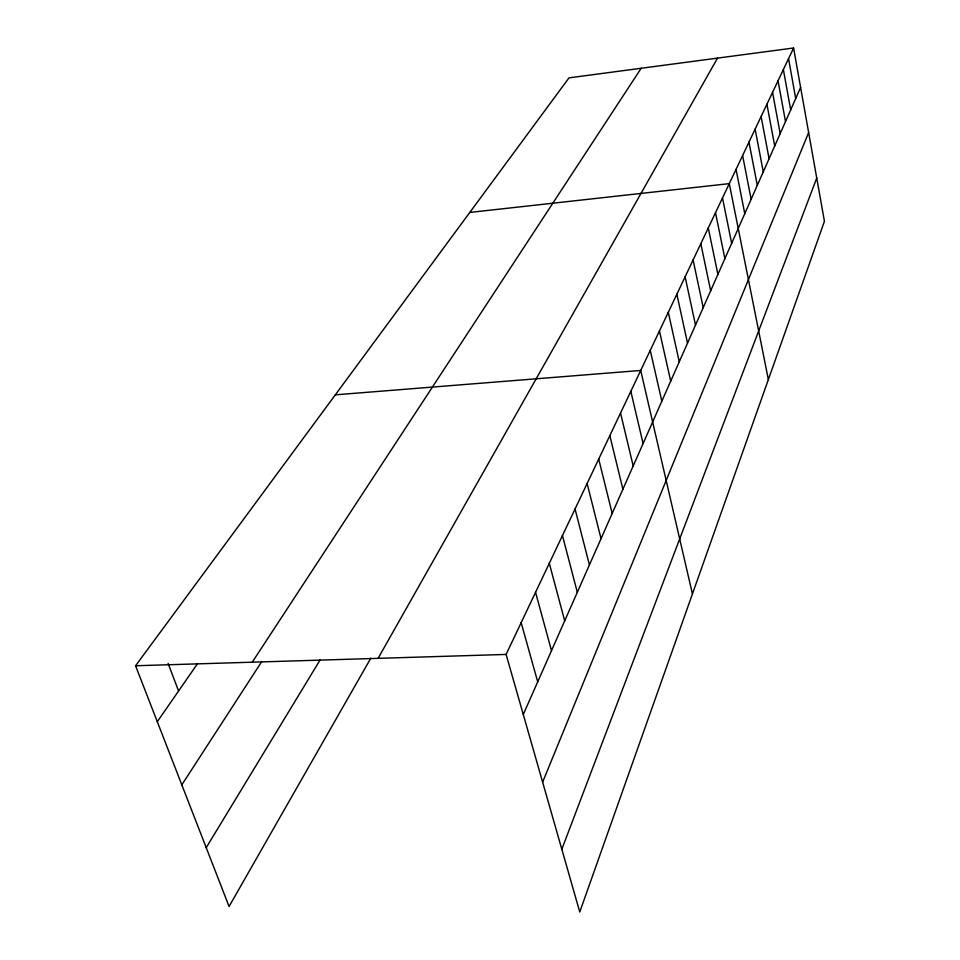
<?xml version="1.0" encoding="UTF-8"?>
<svg xmlns="http://www.w3.org/2000/svg" width="960" height="960" viewBox="0 0 960 960"><rect width="100%" height="100%" fill="white"/><g stroke="black" fill="none" stroke-linecap="round" stroke-linejoin="round"><path stroke-width="1.44" d="M561.816 849.264L816.744 178.044M542.628 782.16L808.644 132.552M523.272 714.492L800.604 87.432M793.584 48L824.436 221.268L579.768 912L506.1 654.432L793.584 48L569.004 77.868L135.564 665.76L229.068 906.504L370.812 658.188M378.096 658.344L717.516 58.116M206.208 847.656L320.328 659.592M181.824 784.848L261.792 661.5M252.24 662.196L641.184 68.268M157.296 721.692L197.28 664.044M469.788 212.436L729.288 183.636L768.36 379.572M335.316 394.836L640.716 370.452L692.424 593.952M135.564 665.76L506.1 654.432M168.108 663.408L178.572 691.008M521.16 622.656L537.708 681.864M535.548 592.308L551.496 650.676M549.3 563.304L564.696 620.844M562.452 535.56L577.32 592.284M575.052 508.98L589.428 564.912M587.124 483.504L601.044 538.668M598.716 459.06L612.18 513.468M609.84 435.588L622.896 489.252M620.532 413.028L633.192 465.96M630.828 391.332L643.104 443.556M650.256 350.34L661.836 401.196M659.448 330.96L670.704 381.144M668.304 312.264L679.26 361.8M676.86 294.216L687.516 343.128M685.116 276.792L695.496 325.08M693.096 259.968L703.212 307.644M700.812 243.684L710.676 290.772M708.276 227.94L717.9 274.44M715.512 212.7L724.884 258.636M722.508 197.94L731.664 243.324M736.044 169.368L744.78 213.66M742.608 155.532L751.14 199.284M748.968 142.116L757.296 185.352M755.124 129.12L763.272 171.84M761.112 116.496L769.08 158.724M766.92 104.244L774.708 145.98M772.56 92.352L780.192 133.596M778.044 80.784L785.508 121.572M783.36 69.552L790.68 109.872M788.544 58.632L795.708 98.508"/></g></svg>
